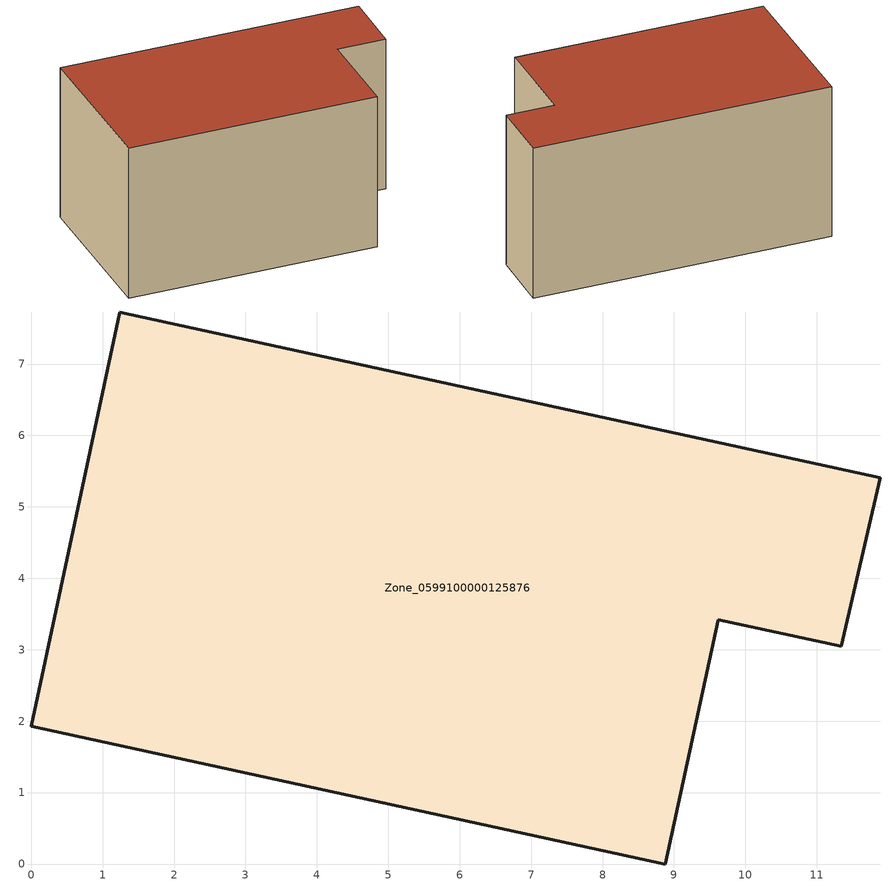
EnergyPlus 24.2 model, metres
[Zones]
Zone_0599100000125876
 floor ground (C_G): 0,1.93 1.24,7.73 11.89,5.41 11.34,3.05 9.62,3.42 8.88,0 z0
 wall outside (C_F): 1.24,7.73 0,1.93 8.88,0 9.62,3.42 11.34,3.05 11.89,5.41 1.24,7.73 z0:5.82
 roof outside (C_R): 11.89,5.41 1.24,7.73 0,1.93 8.88,0 9.62,3.42 11.34,3.05 z5.82
[BUILDING]
Pand.0599100000125876: North Axis=0; Terrain=City; Loads Convergence Tolerance Value=0.04; Temperature Convergence Tolerance Value=0.4; Solar Distribution=FullExterior; Maximum Number of Warmup Days=25; Minimum Number of Warmup Days=1
[Site:Location]
Rotterdam.The.Hague.AP_ZH_NLD Design_Conditions: Latitude=51.96; Longitude=4.45; Time Zone=1; Elevation=-4.5
[SITE:GROUNDTEMPERATURE:BUILDINGSURFACE]
18, 18, 18, 18, 18, 18, 18, 18, 18, 18, 18, 18
[MATERIAL] Thermal Absorptance=0.9; Solar Absorptance=0.7; Visible Absorptance=0.7
Name | Roughness | Thickness | Conductivity | Density | Specific Heat
G.TC.1975-1991 | MediumSmooth | 0.15 | 0.288461 | 540 | 1210
F.TC.1975-1991 | Rough | 0.3 | 0.230769 | 1920 | 840
R.TC.1975-1991 | MediumRough | 0.2 | 0.153846 | 1500 | 1000
[CONSTRUCTION]
C_G: G.TC.1975-1991
C_F: F.TC.1975-1991
C_R: R.TC.1975-1991
[ZONE]
Zone_0599100000125876: Type=1; Multiplier=1; Ceiling Height=Autocalculate; Volume=Autocalculate; Floor Area=autocalculate; Part of Total Floor Area=Yes
[ZONEINFILTRATION:DESIGNFLOWRATE]
Infil_Zone_0599100000125876: Zone or ZoneList or Space or SpaceList=Zone_0599100000125876; Schedule=AlwaysOn; Design Flow Rate Calculation Method=Flow/Area; Flow Rate per Floor Area=0.003; Constant Term Coefficient=1; Temperature Term Coefficient=0; Velocity Term Coefficient=0; Velocity Squared Term Coefficient=0
[HVACTEMPLATE:ZONE:IDEALLOADSAIRSYSTEM]
Zone_0599100000125876: Maximum Heating Supply Air Temperature=50; Minimum Cooling Supply Air Temperature=13; Maximum Heating Supply Air Humidity Ratio=0.0156; Minimum Cooling Supply Air Humidity Ratio=0.0077; Heating Limit=NoLimit; Cooling Limit=NoLimit; Dehumidification Control Type=ConstantSensibleHeatRatio; Cooling Sensible Heat Ratio=0.7; Dehumidification Setpoint=60; Humidification Control Type=None; Humidification Setpoint=30; Outdoor Air Method=None; Outdoor Air Flow Rate per Person=0.00944; Outdoor Air Flow Rate per Zone Floor Area=0; Outdoor Air Flow Rate per Zone=0; Demand Controlled Ventilation Type=None; Outdoor Air Economizer Type=NoEconomizer; Heat Recovery Type=None; Sensible Heat Recovery Effectiveness=0.7; Latent Heat Recovery Effectiveness=0.65
[ZONECONTROL:THERMOSTAT]
ThermostatControl_Zone_0599100000125876: Zone or ZoneList=Zone_0599100000125876; Control Type Schedule=DualSetpointControlType; Control 1=Thermostat_Zone_0599100000125876; Temperature Difference Between Cutout And Setpoint=0
[THERMOSTATSETPOINT:DUALSETPOINT]
Thermostat_Zone_0599100000125876: Heating Setpoint Temperature Schedule=HeatingSetpoint_Zone_0599100000125876; Cooling Setpoint Temperature Schedule=CoolingSetpoint_Zone_0599100000125876
[SCHEDULE:COMPACT]
HeatingSetpoint_Zone_0599100000125876: Through: 12/31, For: AllDays, Until: 24:00, 21
CoolingSetpoint_Zone_0599100000125876: Through: 12/31, For: AllDays, Until: 24:00, 24
DualSetpointControlType: Through: 12/31, For: AllDays, Until: 24:00, 4
AlwaysOn: Through: 12/31, For: AllDays, Until: 24:00, 1
